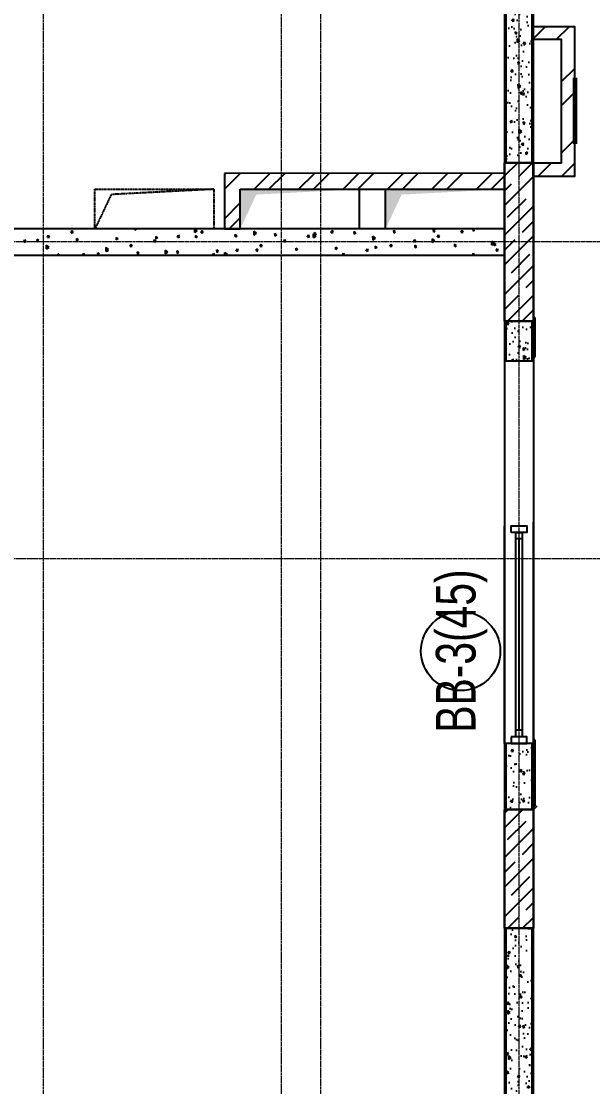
# Model space of a CAD drawing. Header units: millimetres. Extents: x -231292 to 573618, y -153144 to 564035.
# Drawn here: x 12936 to 17261, y 221266 to 229338 of the extents above; entities that cross this region are included whole.
import ezdxf
from ezdxf.enums import TextEntityAlignment as Align

# ---------------------------------------------------------------- set-up
doc = ezdxf.new("R2010")
doc.units = ezdxf.units.MM
for name, pattern in [('CENTER2', [28.575, 19.05, -3.175, 3.175, -3.175]), ('HIDDEN', [9.525, 6.35, -3.175]), ('HIDDEN2', [4.7625, 3.175, -1.5875])]:
    doc.linetypes.add(name, pattern=pattern)
doc.layers.get('0').update_dxf_attribs({"color": 250})
doc.layers.get('Defpoints').update_dxf_attribs({"color": 250})
for name, color, linetype, lineweight in [('11.10.2) люки', 30, 'Continuous', 60), ('АР_Витраж', 250, 'Continuous', 13), ('АР_Витраж марка', 250, 'Continuous', 9), ('АР_Колонны', 250, 'Continuous', 35), ('АР_Стены ЖБ', 250, 'Continuous', 35), ('АР_Стены кирпич', 250, 'Continuous', 20), ('АР_Стены ПЕНОблок', 250, 'Continuous', 20), ('АР_Тонкая', 250, 'Continuous', 5), ('АР_Штриховка', 250, 'Continuous', 0), ('РД_Оси_100', 250, 'Continuous', 0), ('РД_проем_инж перемыч_фахверк', 250, 'Continuous', 18)]:
    doc.layers.add(name, color=color, linetype=linetype, lineweight=lineweight)
doc.layers.add('РД_Витраж_вн', color=250, linetype='Continuous')
doc.layers.add('РД_Проем', color=250, linetype='Continuous', lineweight=0, plot=False)
doc.styles.add('Arial_09', font='ARIALN.TTF', dxfattribs={"width": 0.9})

# ---------------------------------------------------------------- blocks, each defined once
blk = doc.blocks.new('МаркаВитража1')
at = {"layer": 'Defpoints'}
blk.add_circle((0, 0), 3, dxfattribs=at)
at = {"color": 0, "linetype": 'ByBlock', "lineweight": -2, "style": 'Arial_09', "width": 0.9}
blk.add_attdef('АР-ОКНО:НАИМЕНОВАНИЕ', text='', height=3, dxfattribs=at).set_placement((0, 0), align=Align.MIDDLE)
blk = doc.blocks.new('оси_рен')
at = {"layer": 'РД_Оси_100', "color": 251, "linetype": 'CENTER2', "true_color": 0x636466}
for p, q in [((1199852.916, 135558.25), (1199852.916, 223268.25)), ((1225207.916, 177013.25), (1189697.958, 177013.25)), ((1225207.916, 174613.25), (1189697.958, 174613.25))]:
    blk.add_line(p, q, dxfattribs=at)
for points in [[(1201652.916, 223268.25), (1201652.916, 135558.25)], [(1201952.916, 135558.25), (1201952.916, 223268.25)], [(1203452.916, 135558.25), (1203452.916, 223268.25)]]:
    blk.add_lwpolyline(points, dxfattribs=at)

msp = doc.modelspace()

# ---------------------------------------------------------------- hatches: boundary and pattern name
h = msp.add_hatch()
h.set_pattern_fill('ANSI32', color=256, scale=40)
h.set_pattern_definition([(45, (-5, 9255.48), (-269.4077, 269.4077), []), (45, (174.6, 9255.48), (-269.4077, 269.4077), [])])
h.paths.add_polyline_path([(16808.243, 228266.253), (17026.068, 228266.253), (17026.068, 229199.829), (16808.243, 229199.829)], flags=17)
h.paths.add_polyline_path([(16808.243, 228164.735), (17125.995, 228164.735), (17125.995, 229296.383), (16808.243, 229296.383)])
at = {"layer": 'АР_Штриховка', "linetype": 'Continuous', "lineweight": 25, "true_color": 0x000000}
h = msp.add_hatch(dxfattribs=at)
h.set_pattern_fill('AR-CONC', color=18, angle=-315, style=0)
h.set_pattern_definition([(95, (-195344.93, 50353), (140.09465, 117.55338), [19.05, -209.55]), (40, (-195344.93, 50353), (-160.01845, 110.17673), [15.24, -167.64058]), (145.451445, (-195333.26, 50362.8), (-19.9238, 227.7301), [16.19001, -178.09024]), (91.1842, (-195380.85, 50388.92), (221.41024, 161.95341), [28.575, -314.325]), (141.63556, (-195362.4, 50402.42), (-7.08662, 342.82676), [24.28502, -267.1356]), (36.18415, (-195380.85, 50388.92), (-7.08662, 342.82676), [22.85997, -251.45973]), (66, (-195353.91, 50397.9), (179.51998, 34.89515), [19.05, -209.55]), (11, (-195353.91, 50397.9), (-86.53993, 173.94119), [15.24, -167.64]), (116.451445, (-195338.95, 50400.81), (92.98005, 208.83634), [16.19001, -178.08994]), (82.5, (-195344.934, 50353), (-57.605469, 61.973414), [0, -165.608, 0, -170.18, 0, -168.275]), (52.5, (-195344.93, 50353), (-23.589727, 118.087), [0, -97.028, 0, -161.798, 0, -64.135]), (12.5, (-195384.986, 50312.95), (99.927863, 91.826196), [0, -63.5, 0, -198.12, 0, -262.89]), (2.5, (-195402.95, 50294.99), (86.763904, 122.722393), [0, -82.55, 0, -131.572, 0, -186.69])])
h.paths.add_polyline_path([(16803.243, 231766.253), (16603.243, 231766.253), (16603.243, 228266.253), (16803.243, 228266.253)], flags=0)
h = msp.add_hatch(dxfattribs=at)
h.set_pattern_fill('ANSI32', color=18, scale=25, style=0)
h.set_pattern_definition([(45, (-195344.93, 50353), (-168.3798, 168.3798), []), (45, (-195232.68, 50353), (-168.3798, 168.3798), [])])
h.paths.add_polyline_path([(14473.243, 228186.232), (14593.243, 228066.253), (16593.243, 228066.594), (16593.223, 228186.594)], flags=0)
h = msp.add_hatch(dxfattribs=at)
h.set_pattern_fill('ANSI32', color=18, scale=25, style=0)
h.set_pattern_definition([(45, (-195344.93, 50353), (-168.3798, 168.3798), []), (45, (-195232.68, 50353), (-168.3798, 168.3798), [])])
h.paths.add_polyline_path([(14473.243, 227766.253), (14593.243, 227766.253), (14593.243, 228066.253), (14473.243, 228186.232)], flags=0)
h = msp.add_hatch(dxfattribs=at)
h.set_pattern_fill('AR-CONC', color=18, angle=-315, style=0)
h.set_pattern_definition([(95, (-195344.93, 50353), (140.09465, 117.55338), [19.05, -209.55]), (40, (-195344.93, 50353), (-160.01845, 110.17673), [15.24, -167.64058]), (145.451445, (-195333.26, 50362.8), (-19.9238, 227.7301), [16.19001, -178.09024]), (91.1842, (-195380.85, 50388.92), (221.41024, 161.95341), [28.575, -314.325]), (141.63556, (-195362.4, 50402.42), (-7.08662, 342.82676), [24.28502, -267.1356]), (36.18415, (-195380.85, 50388.92), (-7.08662, 342.82676), [22.85997, -251.45973]), (66, (-195353.91, 50397.9), (179.51998, 34.89515), [19.05, -209.55]), (11, (-195353.91, 50397.9), (-86.53993, 173.94119), [15.24, -167.64]), (116.451445, (-195338.95, 50400.81), (92.98005, 208.83634), [16.19001, -178.08994]), (82.5, (-195344.934, 50353), (-57.605469, 61.973414), [0, -165.608, 0, -170.18, 0, -168.275]), (52.5, (-195344.93, 50353), (-23.589727, 118.087), [0, -97.028, 0, -161.798, 0, -64.135]), (12.5, (-195384.986, 50312.95), (99.927863, 91.826196), [0, -63.5, 0, -198.12, 0, -262.89]), (2.5, (-195402.95, 50294.99), (86.763904, 122.722393), [0, -82.55, 0, -131.572, 0, -186.69])])
h.paths.add_polyline_path([(16803.243, 227066.253), (16603.243, 227066.253), (16603.243, 226766.253), (16803.243, 226766.253)], flags=0)
h.paths.add_polyline_path([(16803.243, 223866.253), (16603.243, 223866.253), (16603.243, 223366.253), (16803.243, 223366.253)], flags=0)
h = msp.add_hatch(dxfattribs=at)
h.set_pattern_fill('AR-CONC', color=18, angle=-315, style=0)
h.set_pattern_definition([(95, (-195344.93, 50353), (140.09465, 117.55338), [19.05, -209.55]), (40, (-195344.93, 50353), (-160.01845, 110.17673), [15.24, -167.64058]), (145.451445, (-195333.26, 50362.8), (-19.9238, 227.7301), [16.19001, -178.09024]), (91.1842, (-195380.85, 50388.92), (221.41024, 161.95341), [28.575, -314.325]), (141.63556, (-195362.4, 50402.42), (-7.08662, 342.82676), [24.28502, -267.1356]), (36.18415, (-195380.85, 50388.92), (-7.08662, 342.82676), [22.85997, -251.45973]), (66, (-195353.91, 50397.9), (179.51998, 34.89515), [19.05, -209.55]), (11, (-195353.91, 50397.9), (-86.53993, 173.94119), [15.24, -167.64]), (116.451445, (-195338.95, 50400.81), (92.98005, 208.83634), [16.19001, -178.08994]), (82.5, (-195344.934, 50353), (-57.605469, 61.973414), [0, -165.608, 0, -170.18, 0, -168.275]), (52.5, (-195344.93, 50353), (-23.589727, 118.087), [0, -97.028, 0, -161.798, 0, -64.135]), (12.5, (-195384.986, 50312.95), (99.927863, 91.826196), [0, -63.5, 0, -198.12, 0, -262.89]), (2.5, (-195402.95, 50294.99), (86.763904, 122.722393), [0, -82.55, 0, -131.572, 0, -186.69])])
h.paths.add_polyline_path([(16803.243, 222466.253), (16603.243, 222466.253), (16603.243, 218966.253), (16803.243, 218966.253)], flags=0)

# ---------------------------------------------------------------- linework, layer by layer
at = {"color": 18, "linetype": 'HIDDEN', "lineweight": 25, "ltscale": 0.07, "true_color": 0x000000}
for p, q in [((13493.243, 228066.253), (14393.243, 228066.253)), ((13493.243, 227766.253), (13493.243, 228066.253)), ((13493.243, 228066.253), (14393.243, 228066.253)), ((13493.243, 227766.253), (13493.243, 228066.253)), ((14393.243, 228066.253), (13616.162, 228025.858)), ((14393.243, 228066.253), (13616.162, 228025.858)), ((14393.243, 228066.253), (14393.243, 227766.253)), ((14393.243, 228066.253), (14393.243, 227766.253)), ((13616.162, 228025.858), (13493.243, 227766.253)), ((13616.162, 228025.858), (13493.243, 227766.253)), ((14393.243, 227766.253), (13493.243, 227766.253)), ((14393.243, 227766.253), (13493.243, 227766.253))]:
    msp.add_line(p, q, dxfattribs=at)
at = {"color": 18, "linetype": 'Continuous', "lineweight": 25, "true_color": 0x000000}
for p, q in [((14593.243, 227766.253), (14593.243, 228066.253)), ((14593.243, 228066.253), (15493.243, 228066.253)), ((14593.243, 227766.253), (14593.243, 228066.253)), ((14593.243, 228066.253), (15493.243, 228066.253)), ((15493.243, 228066.253), (15493.243, 227766.253)), ((15493.243, 228066.253), (15493.243, 227766.253)), ((15693.243, 227766.253), (15693.243, 228066.253)), ((15693.243, 228066.253), (16593.243, 228066.253)), ((15693.243, 227766.253), (15693.243, 228066.253)), ((15693.243, 228066.253), (16593.243, 228066.253)), ((16593.243, 228066.253), (16593.243, 227766.253)), ((16593.243, 228066.253), (16593.243, 227766.253)), ((15493.243, 227766.253), (14593.243, 227766.253)), ((15493.243, 227766.253), (14593.243, 227766.253)), ((16593.243, 227766.253), (15693.243, 227766.253)), ((16593.243, 227766.253), (15693.243, 227766.253))]:
    msp.add_line(p, q, dxfattribs=at)
for points in [[(16808.243, 228164.735), (17125.995, 228164.735), (17125.995, 229296.383), (16808.243, 229296.383)], [(16808.243, 228266.253), (17026.068, 228266.253), (17026.068, 229199.829), (16808.243, 229199.829)]]:
    msp.add_lwpolyline(points, close=True)
for points in [[(14593.243, 227766.253), (14593.243, 228066.253), (14714.427, 228025.28), (15493.243, 228066.253)], [(14593.243, 227766.253), (14593.243, 228066.253), (14714.427, 228025.28), (15493.243, 228066.253)], [(15693.243, 227766.253), (15693.243, 228066.253), (15814.427, 228025.28), (16593.243, 228066.253)], [(15693.243, 227766.253), (15693.243, 228066.253), (15814.427, 228025.28), (16593.243, 228066.253)]]:
    msp.add_solid(points, dxfattribs=at)
at = {"layer": '11.10.2) люки'}
msp.add_lwpolyline([(17125.995, 228910.651), (17125.995, 228410.651)], dxfattribs=at)
at = {"layer": 'АР_Витраж', "color": 18, "linetype": 'Continuous', "lineweight": 25, "true_color": 0x000000}
for p, q in [((16813.263, 223893.188), (16813.263, 225543.188)), ((16593.243, 223866.253), (16593.243, 225516.253)), ((16813.243, 223866.253), (16813.243, 225516.253)), ((16728.243, 225416.253), (16678.243, 225416.253)), ((16703.243, 223966.253), (16703.243, 225416.253)), ((16728.243, 223966.253), (16678.243, 223966.253))]:
    msp.add_line(p, q, dxfattribs=at)
for points in [[(16643.243, 225466.253), (16643.243, 225516.253), (16763.243, 225516.253), (16763.243, 225466.253)], [(16728.243, 223916.253), (16678.243, 223916.253), (16678.243, 225466.253), (16728.243, 225466.253)], [(16643.243, 223916.253), (16643.243, 223866.253), (16763.243, 223866.253), (16763.243, 223916.253)]]:
    msp.add_lwpolyline(points, close=True, dxfattribs=at)
at = {"layer": 'АР_Колонны', "color": 18, "linetype": 'HIDDEN2', "lineweight": 25, "true_color": 0x000000}
for p, q in [((16593.243, 228266.253), (16813.243, 228266.253)), ((16593.243, 227066.253), (16593.243, 228266.253)), ((16813.243, 228266.253), (16813.243, 227066.253)), ((16813.243, 227066.253), (16593.243, 227066.253)), ((16593.243, 223366.253), (16813.243, 223366.253)), ((16593.243, 222466.253), (16593.243, 223366.253)), ((16813.243, 223366.253), (16813.243, 222466.253)), ((16813.243, 222466.253), (16593.243, 222466.253))]:
    msp.add_line(p, q, dxfattribs=at)
at = {"layer": 'АР_Колонны', "color": 18, "linetype": 'Continuous', "lineweight": 25, "true_color": 0x000000}
for p, q in [((16813.243, 228266.253), (16593.243, 228266.253)), ((16593.243, 228266.253), (16593.243, 227066.253)), ((16813.243, 228266.253), (16593.243, 228266.253)), ((16593.243, 228266.253), (16593.243, 227066.253)), ((16813.243, 227066.253), (16813.243, 228266.253)), ((16813.243, 227066.253), (16813.243, 228266.253)), ((16593.243, 227066.253), (16813.243, 227066.253)), ((16593.243, 227066.253), (16813.243, 227066.253)), ((16813.243, 223366.253), (16593.243, 223366.253)), ((16593.243, 223366.253), (16593.243, 222466.253)), ((16813.243, 223366.253), (16593.243, 223366.253)), ((16593.243, 223366.253), (16593.243, 222466.253)), ((16813.243, 222466.253), (16813.243, 223366.253)), ((16813.243, 222466.253), (16813.243, 223366.253)), ((16593.243, 222466.253), (16813.243, 222466.253)), ((16593.243, 222466.253), (16813.243, 222466.253))]:
    msp.add_line(p, q, dxfattribs=at)
at = {"layer": 'АР_Стены ЖБ', "color": 18, "linetype": 'Continuous', "lineweight": 25, "true_color": 0x000000}
for p, q in [((16813.243, 228266.253), (16593.243, 228266.253)), ((16593.243, 228266.253), (16593.243, 227066.253)), ((16813.243, 227066.253), (16813.243, 228266.253)), ((16593.243, 227066.253), (16813.243, 227066.253)), ((16813.243, 223366.253), (16593.243, 223366.253)), ((16593.243, 223366.253), (16593.243, 222466.253)), ((16813.243, 222466.253), (16813.243, 223366.253)), ((16593.243, 222466.253), (16813.243, 222466.253))]:
    msp.add_line(p, q, dxfattribs=at)
at = {"layer": 'АР_Стены кирпич', "color": 18, "linetype": 'Continuous', "lineweight": 25, "true_color": 0x000000}
for p, q in [((16593.223, 228186.594), (14473.243, 228186.232)), ((14473.243, 228186.232), (14473.243, 227766.253)), ((16593.243, 228066.594), (16593.223, 228186.594)), ((14593.243, 228066.253), (16593.243, 228066.594)), ((14593.243, 227766.253), (14593.243, 228066.253)), ((14473.243, 227766.253), (14593.243, 227766.253))]:
    msp.add_line(p, q, dxfattribs=at)
at = {"layer": 'АР_Стены ПЕНОблок', "color": 18, "linetype": 'Continuous', "lineweight": 25, "true_color": 0x000000}
for p, q in [((16603.243, 231766.253), (16603.243, 228266.253)), ((16803.243, 228266.253), (16803.243, 231766.253)), ((16603.243, 228266.253), (16803.243, 228266.253)), ((16593.243, 227766.253), (9023.243, 227766.253)), ((16593.243, 227566.253), (16593.243, 227766.253)), ((9023.243, 227566.253), (16593.243, 227566.253)), ((16803.243, 227066.253), (16603.243, 227066.253)), ((16603.243, 227066.253), (16603.243, 226766.253)), ((16803.243, 226766.253), (16803.243, 227066.253)), ((16823.263, 227093.187), (16823.263, 226793.188)), ((16603.243, 226766.253), (16803.243, 226766.253)), ((16803.243, 223866.253), (16603.243, 223866.253)), ((16603.243, 223866.253), (16603.243, 223366.253)), ((16803.243, 223366.253), (16803.243, 223866.253)), ((16823.263, 223893.188), (16823.263, 223393.188)), ((16603.243, 223366.253), (16803.243, 223366.253)), ((16803.243, 222466.253), (16603.243, 222466.253)), ((16603.243, 222466.253), (16603.243, 218966.253)), ((16803.243, 218966.253), (16803.243, 222466.253))]:
    msp.add_line(p, q, dxfattribs=at)
at = {"layer": 'АР_Тонкая', "color": 18, "linetype": 'Continuous', "lineweight": 25, "true_color": 0x000000}
for p, q in [((16593.243, 231766.253), (16593.243, 228266.253)), ((16603.243, 228266.253), (16603.243, 231766.253)), ((16803.243, 231766.253), (16803.243, 228266.253)), ((16813.243, 228266.253), (16813.243, 231766.253)), ((16593.243, 228266.253), (16603.243, 228266.253)), ((16803.243, 228266.253), (16813.243, 228266.253)), ((16603.243, 227066.253), (16593.243, 227066.253)), ((16593.243, 227066.253), (16593.243, 226766.253)), ((16603.243, 226766.253), (16603.243, 227066.253)), ((16813.243, 227066.253), (16803.243, 227066.253)), ((16803.243, 227066.253), (16803.243, 226766.253)), ((16813.243, 226766.253), (16813.243, 227066.253)), ((16823.263, 227093.187), (16813.263, 227093.187)), ((16813.263, 227093.187), (16813.263, 226793.188)), ((16823.263, 226793.188), (16823.263, 227093.187)), ((16593.243, 226766.253), (16603.243, 226766.253)), ((16803.243, 226766.253), (16813.243, 226766.253)), ((16813.263, 226793.188), (16823.263, 226793.188)), ((16603.243, 223866.253), (16593.243, 223866.253)), ((16593.243, 223866.253), (16593.243, 223366.253)), ((16603.243, 223366.253), (16603.243, 223866.253)), ((16813.243, 223866.253), (16803.243, 223866.253)), ((16803.243, 223866.253), (16803.243, 223366.253)), ((16813.243, 223366.253), (16813.243, 223866.253)), ((16823.263, 223893.188), (16813.263, 223893.188)), ((16813.263, 223893.188), (16813.263, 223393.188)), ((16823.263, 223393.188), (16823.263, 223893.188)), ((16593.243, 223366.253), (16603.243, 223366.253)), ((16803.243, 223366.253), (16813.243, 223366.253)), ((16813.263, 223393.188), (16823.263, 223393.188)), ((16603.243, 222466.253), (16593.243, 222466.253)), ((16593.243, 222466.253), (16593.243, 218966.253)), ((16603.243, 218966.253), (16603.243, 222466.253)), ((16813.243, 222466.253), (16803.243, 222466.253)), ((16803.243, 222466.253), (16803.243, 218966.253)), ((16813.243, 218966.253), (16813.243, 222466.253))]:
    msp.add_line(p, q, dxfattribs=at)
at = {"layer": 'АР_Штриховка', "color": 18, "linetype": 'Continuous', "lineweight": 25, "true_color": 0x000000}
for p, q in [((16593.243, 228166.206), (16693.29, 228266.253)), ((16701.364, 228162.074), (16805.543, 228266.253)), ((16593.243, 227941.7), (16813.243, 228161.7)), ((16593.243, 228053.953), (16645.237, 228105.947)), ((16617.174, 227853.377), (16757.49, 227993.694)), ((16593.243, 227717.193), (16813.243, 227937.193)), ((16729.427, 227741.124), (16813.243, 227824.94)), ((13133.527, 227700.836), (13141.275, 227718.239)), ((13148.515, 227703.632), (13141.303, 227718.127)), ((13313.047, 227735.731), (13320.795, 227753.134)), ((13313.087, 227735.624), (13328.047, 227738.532)), ((13328.035, 227738.527), (13320.823, 227753.022)), ((13798.273, 227756.79), (13811.21, 227766.253)), ((13798.582, 227756.679), (13798.384, 227766.253)), ((14117.667, 227701.37), (14125.415, 227718.773)), ((14132.655, 227704.167), (14125.443, 227718.662)), ((14266.821, 227751.105), (14247.78, 227766.178)), ((14248.489, 227737.759), (14247.9, 227766.253)), ((14248.18, 227737.87), (14266.631, 227751.366)), ((14268.417, 227705.882), (14255.082, 227715.064)), ((14257.215, 227696.792), (14255.555, 227715.77)), ((14297.187, 227736.265), (14304.935, 227753.669)), ((14297.227, 227736.159), (14312.187, 227739.066)), ((14312.175, 227739.062), (14304.963, 227753.557)), ((14568.53, 227713.258), (14555.195, 227722.44)), ((14557.328, 227704.169), (14555.668, 227723.146)), ((14557.335, 227704.16), (14569.01, 227713.956)), ((14716.728, 227732.185), (14697.687, 227747.258)), ((14698.396, 227718.839), (14697.806, 227747.408)), ((14698.086, 227718.95), (14716.537, 227732.446)), ((14868.642, 227720.634), (14855.307, 227729.815)), ((14857.441, 227711.545), (14855.781, 227730.523)), ((14857.448, 227711.536), (14869.123, 227721.333)), ((15101.807, 227701.905), (15109.555, 227719.308)), ((15116.795, 227704.701), (15109.583, 227719.196)), ((15166.635, 227713.265), (15147.594, 227728.337)), ((15148.304, 227699.919), (15147.713, 227728.488)), ((15147.993, 227700.031), (15166.443, 227713.527)), ((15168.755, 227728.01), (15155.42, 227737.191)), ((15157.554, 227718.922), (15155.894, 227737.899)), ((15157.562, 227718.913), (15169.236, 227728.709)), ((15281.327, 227736.8), (15289.075, 227754.203)), ((15281.367, 227736.693), (15296.327, 227739.601)), ((15296.315, 227739.596), (15289.103, 227754.091)), ((15468.867, 227735.385), (15455.532, 227744.567)), ((15457.667, 227726.299), (15456.007, 227745.276)), ((15457.675, 227726.29), (15469.349, 227736.086)), ((15768.98, 227742.761), (15755.645, 227751.942)), ((15757.78, 227733.675), (15756.12, 227752.653)), ((15757.788, 227733.666), (15769.462, 227743.463)), ((16069.092, 227750.137), (16055.757, 227759.318)), ((16057.893, 227741.052), (16056.233, 227760.029)), ((16057.901, 227741.043), (16069.575, 227750.839)), ((16085.947, 227702.439), (16093.695, 227719.842)), ((16100.934, 227705.236), (16093.723, 227719.731)), ((16265.467, 227737.334), (16273.215, 227754.737)), ((16265.507, 227737.228), (16280.467, 227740.136)), ((16280.454, 227740.131), (16273.243, 227754.626)), ((16358.007, 227748.429), (16356.447, 227766.253)), ((16369.205, 227757.512), (16356.51, 227766.253)), ((16358.014, 227748.42), (16369.689, 227758.216)), ((16593.243, 227492.687), (16813.243, 227712.687)), ((12954.007, 227665.941), (12961.755, 227683.344)), ((12954.047, 227665.834), (12969.007, 227668.742)), ((12968.995, 227668.737), (12961.783, 227683.232)), ((13067.967, 227676.38), (13054.633, 227685.561)), ((13056.762, 227667.285), (13055.102, 227686.263)), ((13056.77, 227667.277), (13068.444, 227677.073)), ((13145.598, 227626.992), (13126.556, 227642.065)), ((13127.265, 227613.645), (13126.674, 227642.214)), ((13133.567, 227700.729), (13148.527, 227703.637)), ((13368.08, 227683.755), (13354.745, 227692.937)), ((13356.876, 227674.662), (13355.215, 227693.64)), ((13356.883, 227674.653), (13368.557, 227684.449)), ((13668.192, 227691.131), (13654.857, 227700.312)), ((13656.989, 227682.039), (13655.328, 227701.016)), ((13656.996, 227682.03), (13668.671, 227691.826)), ((13758.627, 227631.58), (13766.375, 227648.983)), ((13758.667, 227631.473), (13773.627, 227634.381)), ((13773.615, 227634.376), (13766.403, 227648.871)), ((13938.147, 227666.475), (13945.895, 227683.878)), ((13938.187, 227666.368), (13953.147, 227669.276)), ((13953.135, 227669.271), (13945.923, 227683.766)), ((13968.305, 227698.507), (13954.97, 227707.688)), ((13957.102, 227689.415), (13955.441, 227708.393)), ((13957.109, 227689.407), (13968.784, 227699.203)), ((14117.707, 227701.263), (14132.667, 227704.171)), ((14257.222, 227696.783), (14268.897, 227706.579)), ((14742.767, 227632.114), (14750.515, 227649.517)), ((14742.807, 227632.008), (14757.767, 227634.916)), ((14757.755, 227634.911), (14750.543, 227649.406)), ((14922.287, 227667.01), (14930.035, 227684.413)), ((14922.327, 227666.903), (14937.287, 227669.811)), ((14937.275, 227669.806), (14930.063, 227684.301)), ((15101.847, 227701.798), (15116.807, 227704.706)), ((15616.542, 227694.344), (15597.501, 227709.417)), ((15598.211, 227680.999), (15597.62, 227709.568)), ((15597.899, 227681.111), (15616.35, 227694.607)), ((15628.885, 227625.208), (15615.55, 227634.389)), ((15617.686, 227616.122), (15616.025, 227635.099)), ((15726.907, 227632.649), (15734.655, 227650.052)), ((15726.947, 227632.542), (15741.907, 227635.45)), ((15741.894, 227635.445), (15734.683, 227649.94)), ((15906.427, 227667.544), (15914.175, 227684.947)), ((15906.467, 227667.437), (15921.427, 227670.345)), ((15921.414, 227670.34), (15914.203, 227684.836)), ((15928.998, 227632.584), (15915.663, 227641.765)), ((15917.799, 227623.499), (15916.139, 227642.476)), ((15917.806, 227623.49), (15929.481, 227633.286)), ((16066.449, 227675.424), (16047.408, 227690.497)), ((16048.118, 227662.079), (16047.527, 227690.648)), ((16047.806, 227662.191), (16066.256, 227675.687)), ((16085.987, 227702.332), (16100.947, 227705.24)), ((16229.11, 227639.959), (16215.775, 227649.141)), ((16217.912, 227630.875), (16216.252, 227649.853)), ((16217.919, 227630.866), (16229.594, 227640.662)), ((16516.356, 227656.504), (16497.314, 227671.577)), ((16498.025, 227643.159), (16497.434, 227671.728)), ((16497.712, 227643.272), (16516.163, 227656.768)), ((16529.223, 227647.335), (16515.888, 227656.517)), ((16518.025, 227638.252), (16516.365, 227657.229)), ((16518.032, 227638.243), (16529.707, 227648.039)), ((16593.243, 227604.94), (16673.301, 227684.997)), ((13126.957, 227613.756), (13145.408, 227627.252)), ((13227.912, 227566.253), (13214.651, 227575.384)), ((13215.981, 227566.253), (13215.121, 227576.086)), ((13227.696, 227566.253), (13228.463, 227566.896)), ((13401.574, 227566.253), (13407.335, 227579.193)), ((13413.746, 227566.253), (13407.363, 227579.081)), ((13528.098, 227573.578), (13514.763, 227582.759)), ((13516.739, 227566.253), (13515.234, 227583.463)), ((13519.018, 227566.253), (13528.576, 227574.273)), ((13595.505, 227608.072), (13576.463, 227623.145)), ((13577.172, 227594.725), (13576.581, 227623.294)), ((13576.863, 227594.836), (13595.314, 227608.332)), ((13579.107, 227596.685), (13586.855, 227614.088)), ((13579.147, 227596.578), (13594.107, 227599.486)), ((13594.095, 227599.481), (13586.883, 227613.976)), ((13828.21, 227580.954), (13814.876, 227590.135)), ((13817.007, 227571.862), (13815.347, 227590.839)), ((13817.014, 227571.853), (13828.689, 227581.649)), ((14045.411, 227589.152), (14026.37, 227604.225)), ((14027.079, 227575.805), (14026.489, 227604.374)), ((14026.77, 227575.917), (14045.221, 227589.413)), ((14128.323, 227588.329), (14114.988, 227597.511)), ((14117.12, 227579.239), (14115.46, 227598.216)), ((14117.128, 227579.23), (14128.802, 227589.026)), ((14385.476, 227566.253), (14391.475, 227579.727)), ((14398.151, 227566.253), (14391.503, 227579.616)), ((14428.435, 227595.705), (14415.101, 227604.887)), ((14417.233, 227586.615), (14415.573, 227605.593)), ((14417.241, 227586.606), (14428.915, 227596.403)), ((14495.318, 227570.232), (14476.277, 227585.304)), ((14476.793, 227566.253), (14476.396, 227585.454)), ((14489.33, 227566.253), (14495.127, 227570.493)), ((14563.247, 227597.219), (14570.995, 227614.622)), ((14563.287, 227597.112), (14578.247, 227600.02)), ((14578.235, 227600.016), (14571.023, 227614.511)), ((14728.548, 227603.081), (14715.213, 227612.262)), ((14717.346, 227593.992), (14715.686, 227612.969)), ((14717.354, 227593.983), (14729.028, 227603.779)), ((14926.35, 227566.253), (14926.184, 227566.384)), ((14926.309, 227566.253), (14926.303, 227566.535)), ((15028.66, 227610.457), (15015.325, 227619.638)), ((15017.46, 227601.369), (15015.799, 227620.346)), ((15017.467, 227601.36), (15029.141, 227611.156)), ((15328.773, 227617.832), (15315.438, 227627.014)), ((15317.573, 227608.745), (15315.912, 227627.723)), ((15317.58, 227608.736), (15329.255, 227618.532)), ((15369.378, 227566.253), (15375.615, 227580.262)), ((15382.557, 227566.253), (15375.643, 227580.15)), ((15547.387, 227597.754), (15555.135, 227615.157)), ((15547.427, 227597.647), (15562.387, 227600.555)), ((15562.374, 227600.55), (15555.163, 227615.045)), ((15617.693, 227616.113), (15629.368, 227625.909)), ((16353.28, 227566.253), (16359.755, 227580.796)), ((16366.963, 227566.253), (16359.783, 227580.685)), ((16531.527, 227598.288), (16539.275, 227615.691)), ((16531.567, 227598.182), (16546.527, 227601.09)), ((16546.514, 227601.085), (16539.302, 227615.58)), ((16645.237, 227432.428), (16785.554, 227572.744)), ((16593.243, 227268.18), (16813.243, 227488.18)), ((16757.49, 227320.175), (16813.243, 227375.927)), ((16593.243, 227155.927), (16701.364, 227264.048)), ((16615.822, 227066.253), (16813.243, 227263.674)), ((16728.075, 227066.253), (16813.243, 227151.421)), ((16593.243, 223227.065), (16732.431, 223366.253)), ((16593.243, 223339.318), (16620.178, 223366.253)), ((16813.263, 223366.253), (16840.198, 223393.188)), ((16617.174, 223138.743), (16757.49, 223279.059)), ((16593.243, 223002.559), (16813.243, 223222.559)), ((16729.427, 223026.49), (16813.243, 223110.305)), ((16593.243, 222778.052), (16813.243, 222998.052)), ((16593.243, 222890.305), (16673.301, 222970.363)), ((16645.237, 222717.793), (16785.554, 222858.11)), ((16593.243, 222553.546), (16813.243, 222773.546)), ((16757.49, 222605.54), (16813.243, 222661.293)), ((16618.203, 222466.253), (16701.364, 222549.413)), ((16730.456, 222466.253), (16813.243, 222549.04))]:
    msp.add_line(p, q, dxfattribs=at)
at = {"layer": 'РД_Витраж_вн', "color": 18, "linetype": 'Continuous', "lineweight": 25, "true_color": 0x000000}
for p, q in [((16593.243, 226766.253), (16593.243, 223866.253)), ((16813.243, 226766.253), (16813.243, 223866.253)), ((16813.263, 226793.188), (16813.263, 223893.188))]:
    msp.add_line(p, q, dxfattribs=at)
at = {"layer": 'РД_Проем', "color": 18, "linetype": 'Continuous', "lineweight": 25, "true_color": 0x000000}
for p, q in [((16593.243, 226766.253), (16593.243, 223866.253)), ((16813.243, 226766.253), (16813.243, 223866.253)), ((16813.263, 226793.188), (16813.263, 223893.188))]:
    msp.add_line(p, q, dxfattribs=at)
at = {"layer": 'РД_проем_инж перемыч_фахверк', "color": 18, "linetype": 'Continuous', "lineweight": 25, "true_color": 0x000000}
for p, q in [((16593.243, 226766.253), (16593.243, 223866.253)), ((16813.243, 226766.253), (16813.243, 223866.253)), ((16813.263, 226793.188), (16813.263, 223893.188))]:
    msp.add_line(p, q, dxfattribs=at)

# ---------------------------------------------------------------- block references
at = {"rotation": 359.999868838025}
msp.add_blockref('оси_рен', (-1186750.035, 50655.808), dxfattribs=at)
at = {"layer": 'АР_Витраж марка', "color": 18, "linetype": 'Continuous', "lineweight": 25, "true_color": 0x000000, "xscale": 100, "yscale": 100, "zscale": 100, "rotation": 90.00000000000001}
msp.add_blockref('МаркаВитража1', (16261.057, 224566.885), dxfattribs=at).add_auto_attribs({'АР-ОКНО:НАИМЕНОВАНИЕ': 'ВВ-3(45)'})

doc.saveas('drawing.dxf')
